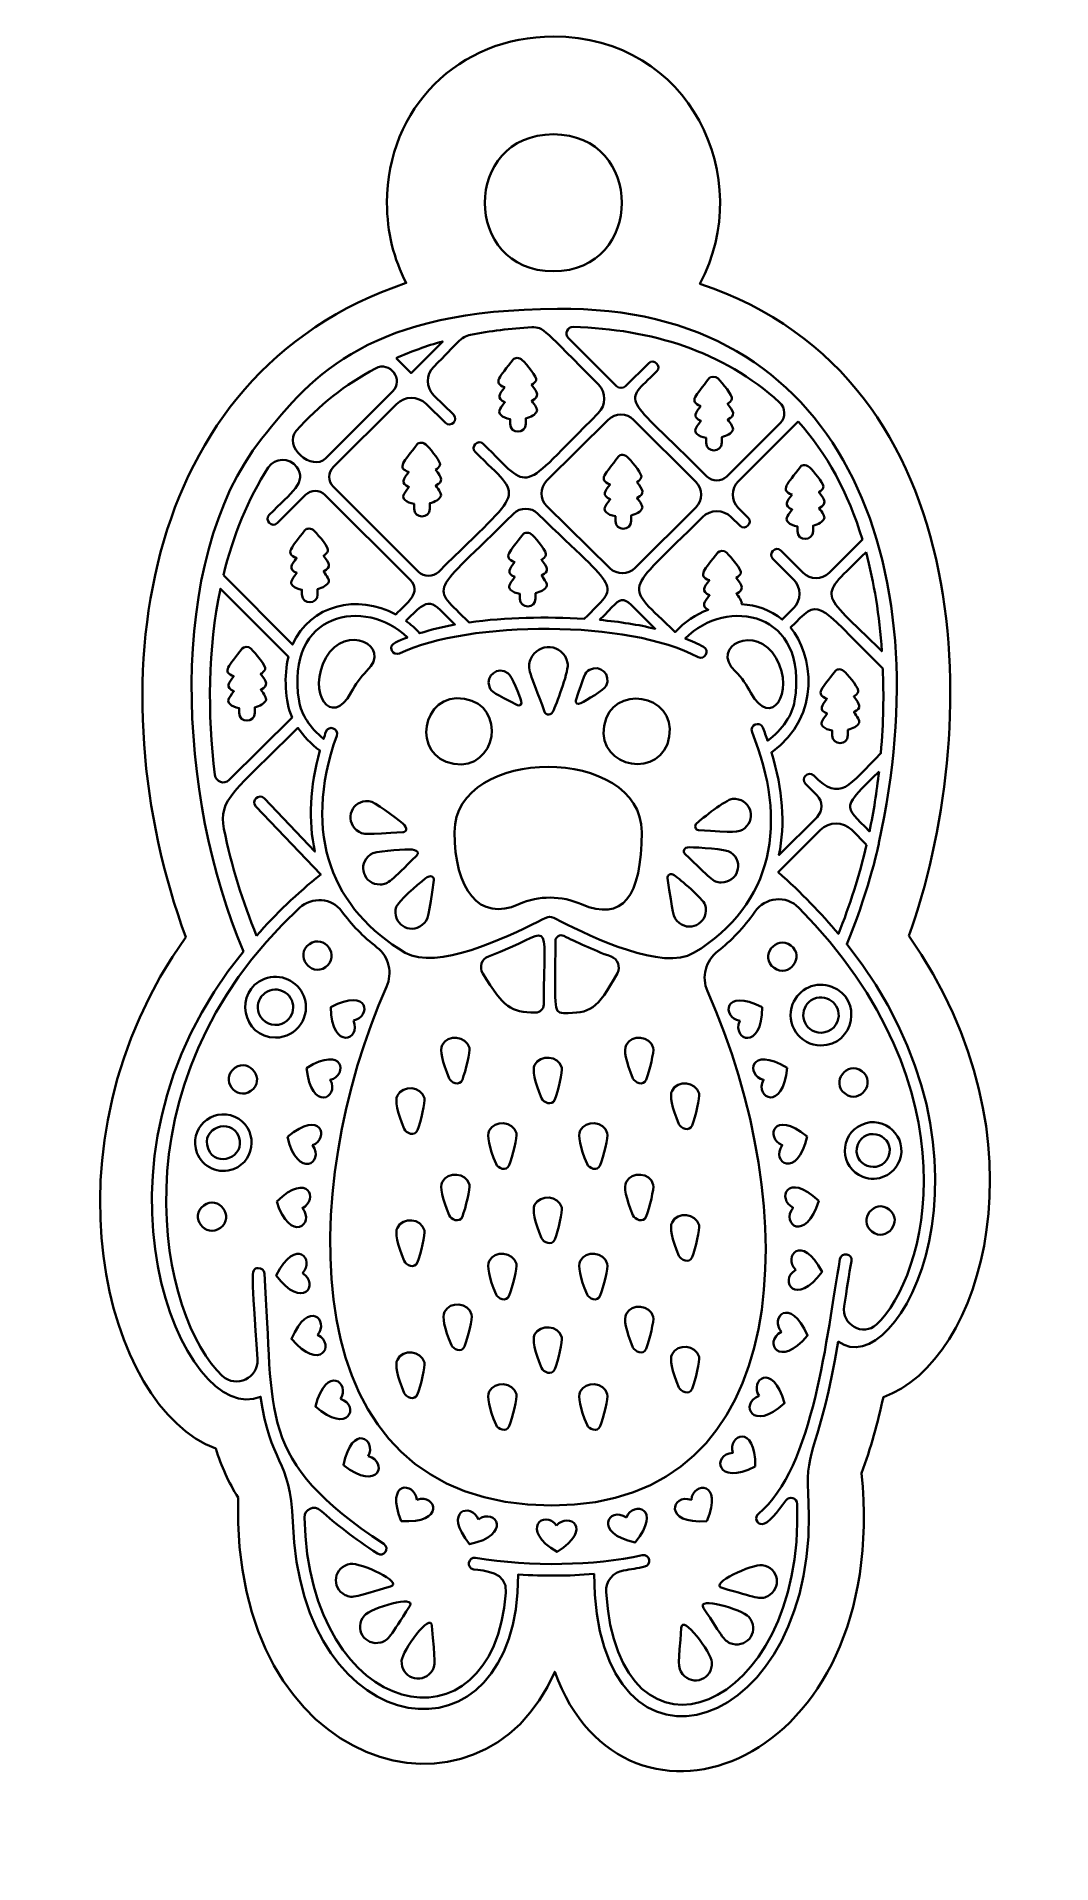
# Model space of a CAD drawing. Header units: inches. Extents: x 1.32 to 2.78, y -11.78 to -9.16.
import ezdxf

# ---------------------------------------------------------------- set-up
doc = ezdxf.new("R2010")
doc.units = ezdxf.units.IN
doc.header["$MEASUREMENT"] = 0
doc.layers.add('_U+0421_U+043B_U+043E_U+0439 1', color=7, linetype='Continuous')

msp = doc.modelspace()

# ---------------------------------------------------------------- linework, layer by layer
at = {"layer": '_U+0421_U+043B_U+043E_U+0439 1', "color": 242, "lineweight": 35, "true_color": 0xc1272d}
for points, knots in [([(2.5757, -10.4487), (2.6792, -10.1617), (2.6862, -9.6487), (2.2756, -9.5109), (2.3563, -9.3595), (2.2619, -9.1554), (2.0649, -9.1554), (1.9286, -9.1554), (1.8258, -9.2582), (1.8258, -9.3945), (1.8258, -9.4368), (1.8358, -9.4759), (1.8535, -9.5097), (1.4644, -9.6411), (1.4071, -10.0973), (1.5367, -10.4505), (1.3223, -10.7513), (1.4212, -11.1284), (1.5798, -11.1861), (1.5877, -11.2116), (1.5982, -11.2347), (1.6119, -11.2566), (1.6002, -11.6556), (1.963, -11.7493), (2.0668, -11.5071), (2.167, -11.7828), (2.5506, -11.6452), (2.5077, -11.2213), (2.5212, -11.186), (2.5313, -11.1481), (2.5391, -11.1121), (2.6812, -11.0624), (2.7806, -10.7418), (2.5757, -10.4487)], [0, 0, 0, 0, 1, 1, 1, 2, 2, 2, 3, 3, 3, 4, 4, 4, 5, 5, 5, 6, 6, 6, 7, 7, 7, 8, 8, 8, 9, 9, 9, 10, 10, 10, 11, 11, 11, 11]), ([(2.0649, -9.4929), (1.9336, -9.4929), (1.9336, -9.296), (2.0649, -9.296), (2.1961, -9.296), (2.1961, -9.4929), (2.0649, -9.4929)], [0, 0, 0, 0, 1, 1, 1, 2, 2, 2, 2])]:
    msp.add_open_spline(points, degree=3, knots=knots, dxfattribs=at)
at = {"layer": '_U+0421_U+043B_U+043E_U+0439 1', "color": 7, "lineweight": 35, "true_color": 0xffffff}
for points, knots in [([(2.4744, -11.032), (2.4477, -11.187), (2.4269, -11.1847), (2.4311, -11.2498), (2.4536, -11.6011), (2.1246, -11.6999), (2.1234, -11.3663), (2.0852, -11.3695), (2.0527, -11.3697), (2.0145, -11.3671), (2.0139, -11.6555), (1.7005, -11.6151), (1.6906, -11.2915), (1.6878, -11.1999), (1.6569, -11.2075), (1.6443, -11.1116), (1.534, -11.1591), (1.3686, -10.7773), (1.6196, -10.4711), (1.525, -10.2502), (1.5069, -9.9096), (1.6455, -9.734), (1.7205, -9.6391), (1.8037, -9.5481), (2.0709, -9.5471), (2.4796, -9.541), (2.6225, -9.9127), (2.5326, -10.3151), (2.5328, -10.3201), (2.5137, -10.3964), (2.4866, -10.4608), (2.7339, -10.7732), (2.5587, -11.0968), (2.4744, -11.032)], [0, 0, 0, 0, 1, 1, 1, 2, 2, 2, 3, 3, 3, 4, 4, 4, 5, 5, 5, 6, 6, 6, 7, 7, 7, 8, 8, 8, 9, 9, 9, 10, 10, 10, 11, 11, 11, 11]), ([(1.893, -9.6303), (1.8816, -9.6417), (1.8818, -9.6602), (1.8932, -9.6715), (1.8932, -9.6715), (1.9213, -9.6991), (1.9213, -9.6991), (1.9292, -9.7068), (1.9174, -9.7186), (1.9097, -9.711), (1.9097, -9.711), (1.882, -9.6837), (1.882, -9.6837), (1.8701, -9.6721), (1.8511, -9.6722), (1.8394, -9.6839), (1.8394, -9.6839), (1.7485, -9.7748), (1.7485, -9.7748), (1.7408, -9.7825), (1.7408, -9.795), (1.7485, -9.8027), (1.7485, -9.8027), (1.8709, -9.925), (1.8709, -9.925), (1.8789, -9.9331), (1.892, -9.9331), (1.9001, -9.9251), (2.0247, -9.8012), (2.0237, -9.823), (1.9528, -9.7533), (1.9449, -9.7456), (1.9566, -9.7337), (1.9645, -9.7415), (2.0355, -9.8112), (2.0135, -9.8124), (2.1295, -9.697), (2.1409, -9.6857), (2.141, -9.6672), (2.1297, -9.6558), (2.0512, -9.5774), (2.0509, -9.5727), (2.034, -9.5736), (2.0032, -9.5752), (1.9738, -9.5788), (1.9458, -9.5844), (1.9325, -9.587), (1.9268, -9.5965), (1.893, -9.6303)], [0, 0, 0, 0, 1, 1, 1, 2, 2, 2, 3, 3, 3, 4, 4, 4, 5, 5, 5, 6, 6, 6, 7, 7, 7, 8, 8, 8, 9, 9, 9, 10, 10, 10, 11, 11, 11, 12, 12, 12, 13, 13, 13, 14, 14, 14, 15, 15, 15, 16, 16, 16, 16]), ([(2.0865, -9.5891), (2.0865, -9.5891), (2.1554, -9.658), (2.1554, -9.658), (2.1591, -9.6617), (2.165, -9.6617), (2.1687, -9.658), (2.1687, -9.658), (2.2015, -9.6254), (2.2015, -9.6254), (2.2093, -9.6177), (2.2211, -9.6295), (2.2132, -9.6373), (2.1643, -9.6859), (2.1632, -9.6657), (2.2854, -9.788), (2.2933, -9.7959), (2.3063, -9.7959), (2.3142, -9.788), (2.3142, -9.788), (2.3908, -9.7113), (2.3908, -9.7113), (2.3992, -9.703), (2.3986, -9.6895), (2.39, -9.6816), (2.3087, -9.6071), (2.2052, -9.5766), (2.0936, -9.5729), (2.085, -9.5726), (2.0804, -9.583), (2.0865, -9.5891)], [0, 0, 0, 0, 1, 1, 1, 2, 2, 2, 3, 3, 3, 4, 4, 4, 5, 5, 5, 6, 6, 6, 7, 7, 7, 8, 8, 8, 9, 9, 9, 10, 10, 10, 10]), ([(1.8388, -9.618), (1.8388, -9.618), (1.8605, -9.6393), (1.8605, -9.6393), (1.8605, -9.6393), (1.906, -9.5938), (1.906, -9.5938), (1.8824, -9.6003), (1.8601, -9.6085), (1.8388, -9.618)], [0, 0, 0, 0, 1, 1, 1, 2, 2, 2, 3, 3, 3, 3]), ([(1.995, -9.6598), (1.9875, -9.6697), (1.9825, -9.6757), (1.9953, -9.6813), (1.9866, -9.6927), (1.9853, -9.6955), (1.9893, -9.6996), (1.9922, -9.7027), (1.9971, -9.7046), (2.0027, -9.7056), (2.0027, -9.7056), (2.0027, -9.7125), (2.0027, -9.7125), (2.0029, -9.7274), (2.0254, -9.7272), (2.0252, -9.7123), (2.0252, -9.7106), (2.0252, -9.7063), (2.0252, -9.7046), (2.0327, -9.7027), (2.039, -9.6992), (2.0413, -9.6943), (2.0425, -9.6918), (2.0386, -9.6855), (2.0339, -9.6792), (2.0457, -9.6729), (2.0424, -9.6679), (2.0336, -9.6565), (2.0365, -9.6547), (2.0388, -9.6526), (2.04, -9.6501), (2.0422, -9.6453), (2.026, -9.6267), (2.0203, -9.6206), (2.0161, -9.6161), (2.0089, -9.6174), (2.0071, -9.6198), (1.9877, -9.6455), (1.9773, -9.6532), (1.995, -9.6598)], [0, 0, 0, 0, 1, 1, 1, 2, 2, 2, 3, 3, 3, 4, 4, 4, 5, 5, 5, 6, 6, 6, 7, 7, 7, 8, 8, 8, 9, 9, 9, 10, 10, 10, 11, 11, 11, 12, 12, 12, 13, 13, 13, 13]), ([(1.7376, -9.7622), (1.7376, -9.7622), (1.8338, -9.666), (1.8338, -9.666), (1.8508, -9.649), (1.8301, -9.6213), (1.8092, -9.6326), (1.7657, -9.6561), (1.7276, -9.6861), (1.6954, -9.7224), (1.6759, -9.7444), (1.7182, -9.7816), (1.7376, -9.7622)], [0, 0, 0, 0, 1, 1, 1, 2, 2, 2, 3, 3, 3, 4, 4, 4, 4]), ([(2.2766, -9.6868), (2.2691, -9.6967), (2.2641, -9.7027), (2.2769, -9.7083), (2.2682, -9.7197), (2.2669, -9.7225), (2.2709, -9.7266), (2.2738, -9.7297), (2.2787, -9.7316), (2.2843, -9.7326), (2.2843, -9.7326), (2.2843, -9.7395), (2.2843, -9.7395), (2.2844, -9.7544), (2.3069, -9.7542), (2.3068, -9.7394), (2.3068, -9.7377), (2.3068, -9.7333), (2.3068, -9.7316), (2.3143, -9.7297), (2.3206, -9.7262), (2.3229, -9.7213), (2.3241, -9.7188), (2.3202, -9.7125), (2.3155, -9.7062), (2.3273, -9.6999), (2.324, -9.6949), (2.3152, -9.6835), (2.3181, -9.6817), (2.3204, -9.6796), (2.3215, -9.6771), (2.3238, -9.6723), (2.3072, -9.6533), (2.3017, -9.6474), (2.2978, -9.6432), (2.2905, -9.6445), (2.2887, -9.6468), (2.2693, -9.6726), (2.2589, -9.6802), (2.2766, -9.6868)], [0, 0, 0, 0, 1, 1, 1, 2, 2, 2, 3, 3, 3, 4, 4, 4, 5, 5, 5, 6, 6, 6, 7, 7, 7, 8, 8, 8, 9, 9, 9, 10, 10, 10, 11, 11, 11, 12, 12, 12, 13, 13, 13, 13]), ([(2.1825, -9.9196), (2.1825, -9.9196), (2.2697, -9.8325), (2.2697, -9.8325), (2.2798, -9.8224), (2.2798, -9.806), (2.2697, -9.7958), (2.2697, -9.7958), (2.1803, -9.7065), (2.1803, -9.7065), (2.1702, -9.6964), (2.1538, -9.6963), (2.1437, -9.7064), (2.1437, -9.7064), (2.0555, -9.7941), (2.0555, -9.7941), (2.0453, -9.8043), (2.0453, -9.8209), (2.0556, -9.831), (2.0556, -9.831), (2.146, -9.9198), (2.146, -9.9198), (2.1562, -9.9298), (2.1725, -9.9297), (2.1825, -9.9196)], [0, 0, 0, 0, 1, 1, 1, 2, 2, 2, 3, 3, 3, 4, 4, 4, 5, 5, 5, 6, 6, 6, 7, 7, 7, 8, 8, 8, 8]), ([(2.4169, -9.7089), (2.4169, -9.7089), (2.3307, -9.7951), (2.3307, -9.7951), (2.3201, -9.8056), (2.3201, -9.8227), (2.3307, -9.8333), (2.3307, -9.8333), (2.3445, -9.8471), (2.3445, -9.8471), (2.3522, -9.8548), (2.3405, -9.8666), (2.3327, -9.8588), (2.3327, -9.8588), (2.3206, -9.8467), (2.3206, -9.8467), (2.3091, -9.8353), (2.2905, -9.8353), (2.279, -9.8467), (2.1646, -9.9612), (2.1662, -9.9396), (2.2398, -10.0119), (2.2533, -9.9973), (2.2698, -9.9865), (2.2874, -9.9798), (2.2769, -9.974), (2.2818, -9.9688), (2.2894, -9.9588), (2.2766, -9.9532), (2.2816, -9.9472), (2.2891, -9.9373), (2.2714, -9.9307), (2.2819, -9.923), (2.3012, -9.8973), (2.303, -9.8949), (2.3103, -9.8937), (2.3142, -9.8979), (2.3197, -9.9037), (2.3364, -9.9228), (2.3341, -9.9276), (2.3329, -9.9301), (2.3306, -9.9322), (2.3278, -9.934), (2.3365, -9.9454), (2.3398, -9.9504), (2.328, -9.9567), (2.3302, -9.9597), (2.337, -9.9686), (2.3353, -9.9719), (2.3565, -9.973), (2.3769, -9.9801), (2.3938, -9.9938), (2.3938, -9.9938), (2.4099, -9.9777), (2.4099, -9.9777), (2.4214, -9.9662), (2.4214, -9.9476), (2.4099, -9.9361), (2.4099, -9.9361), (2.3804, -9.9066), (2.3804, -9.9066), (2.3726, -9.8988), (2.3844, -9.887), (2.3922, -9.8948), (2.3922, -9.8948), (2.424, -9.9266), (2.424, -9.9266), (2.4342, -9.9368), (2.4508, -9.9368), (2.461, -9.9266), (2.461, -9.9266), (2.5089, -9.8787), (2.5089, -9.8787), (2.4885, -9.8116), (2.4578, -9.7548), (2.4169, -9.7089)], [0, 0, 0, 0, 1, 1, 1, 2, 2, 2, 3, 3, 3, 4, 4, 4, 5, 5, 5, 6, 6, 6, 7, 7, 7, 8, 8, 8, 9, 9, 9, 10, 10, 10, 11, 11, 11, 12, 12, 12, 13, 13, 13, 14, 14, 14, 15, 15, 15, 16, 16, 16, 17, 17, 17, 18, 18, 18, 19, 19, 19, 20, 20, 20, 21, 21, 21, 22, 22, 22, 23, 23, 23, 24, 24, 24, 25, 25, 25, 25]), ([(1.8957, -9.7785), (1.8986, -9.7767), (1.9008, -9.7746), (1.902, -9.7721), (1.9041, -9.7677), (1.8902, -9.7512), (1.8837, -9.744), (1.8781, -9.7379), (1.8715, -9.7388), (1.8692, -9.7418), (1.8498, -9.7676), (1.8394, -9.7752), (1.8571, -9.7818), (1.8496, -9.7917), (1.8446, -9.7978), (1.8574, -9.8033), (1.8487, -9.8147), (1.8474, -9.8175), (1.8514, -9.8217), (1.8543, -9.8247), (1.8592, -9.8266), (1.8648, -9.8276), (1.8648, -9.8276), (1.8648, -9.8345), (1.8648, -9.8345), (1.8649, -9.8494), (1.8874, -9.8492), (1.8873, -9.8344), (1.8873, -9.8327), (1.8873, -9.8283), (1.8872, -9.8266), (1.8948, -9.8247), (1.9011, -9.8212), (1.9034, -9.8163), (1.9046, -9.8138), (1.9007, -9.8075), (1.8959, -9.8012), (1.9078, -9.7949), (1.9045, -9.7899), (1.8957, -9.7785)], [0, 0, 0, 0, 1, 1, 1, 2, 2, 2, 3, 3, 3, 4, 4, 4, 5, 5, 5, 6, 6, 6, 7, 7, 7, 8, 8, 8, 9, 9, 9, 10, 10, 10, 11, 11, 11, 12, 12, 12, 13, 13, 13, 13]), ([(1.5907, -9.9302), (1.5907, -9.9302), (1.6902, -10.0298), (1.6902, -10.0298), (1.7154, -9.9723), (1.7835, -9.9568), (1.8384, -9.9864), (1.8545, -9.9704), (1.8766, -9.9543), (1.859, -9.9367), (1.859, -9.9367), (1.7367, -9.8144), (1.7367, -9.8144), (1.729, -9.8067), (1.7166, -9.8067), (1.7089, -9.8144), (1.7089, -9.8144), (1.6684, -9.8549), (1.6684, -9.8549), (1.6607, -9.8626), (1.6488, -9.8509), (1.6567, -9.8431), (1.6888, -9.811), (1.7115, -9.7957), (1.6964, -9.7746), (1.6858, -9.7599), (1.6645, -9.7609), (1.6552, -9.7754), (1.6264, -9.8203), (1.6048, -9.8721), (1.5907, -9.9302)], [0, 0, 0, 0, 1, 1, 1, 2, 2, 2, 3, 3, 3, 4, 4, 4, 5, 5, 5, 6, 6, 6, 7, 7, 7, 8, 8, 8, 9, 9, 9, 10, 10, 10, 10]), ([(2.185, -9.7962), (2.1879, -9.7944), (2.1901, -9.7923), (2.1913, -9.7898), (2.1933, -9.7854), (2.18, -9.7696), (2.1734, -9.7622), (2.1675, -9.7557), (2.1609, -9.7562), (2.1584, -9.7595), (2.1391, -9.7852), (2.1286, -9.7929), (2.1463, -9.7994), (2.1388, -9.8093), (2.1338, -9.8154), (2.1466, -9.8209), (2.1379, -9.8324), (2.1367, -9.8352), (2.1406, -9.8393), (2.1435, -9.8424), (2.1484, -9.8443), (2.154, -9.8453), (2.154, -9.8453), (2.1541, -9.8522), (2.1541, -9.8522), (2.1542, -9.867), (2.1767, -9.8669), (2.1766, -9.852), (2.1765, -9.8503), (2.1765, -9.846), (2.1765, -9.8443), (2.184, -9.8423), (2.1903, -9.8388), (2.1926, -9.8339), (2.1938, -9.8314), (2.1899, -9.8252), (2.1852, -9.8189), (2.197, -9.8126), (2.1937, -9.8075), (2.185, -9.7962)], [0, 0, 0, 0, 1, 1, 1, 2, 2, 2, 3, 3, 3, 4, 4, 4, 5, 5, 5, 6, 6, 6, 7, 7, 7, 8, 8, 8, 9, 9, 9, 10, 10, 10, 11, 11, 11, 12, 12, 12, 13, 13, 13, 13]), ([(2.4079, -9.8141), (2.4004, -9.824), (2.3954, -9.8301), (2.4082, -9.8356), (2.3995, -9.847), (2.3982, -9.8498), (2.4022, -9.854), (2.4051, -9.857), (2.41, -9.859), (2.4156, -9.8599), (2.4156, -9.8599), (2.4156, -9.8668), (2.4156, -9.8668), (2.4157, -9.8817), (2.4382, -9.8815), (2.4381, -9.8667), (2.4381, -9.865), (2.4381, -9.8606), (2.4381, -9.8589), (2.4456, -9.857), (2.4519, -9.8535), (2.4542, -9.8486), (2.4554, -9.8461), (2.4515, -9.8398), (2.4468, -9.8335), (2.4586, -9.8273), (2.4553, -9.8222), (2.4465, -9.8108), (2.4494, -9.809), (2.4517, -9.8069), (2.4528, -9.8044), (2.4548, -9.8002), (2.4427, -9.7855), (2.4358, -9.7777), (2.4289, -9.7701), (2.4225, -9.7708), (2.42, -9.7741), (2.4006, -9.7999), (2.3902, -9.8075), (2.4079, -9.8141)], [0, 0, 0, 0, 1, 1, 1, 2, 2, 2, 3, 3, 3, 4, 4, 4, 5, 5, 5, 6, 6, 6, 7, 7, 7, 8, 8, 8, 9, 9, 9, 10, 10, 10, 11, 11, 11, 12, 12, 12, 13, 13, 13, 13]), ([(2.0426, -9.8416), (2.0329, -9.832), (2.0173, -9.8321), (2.0076, -9.8417), (1.8868, -9.9619), (1.8877, -9.9419), (1.9438, -9.998), (1.9964, -9.9906), (2.0552, -9.9895), (2.1094, -9.9928), (2.1625, -9.9397), (2.1599, -9.9569), (2.0426, -9.8416)], [0, 0, 0, 0, 1, 1, 1, 2, 2, 2, 3, 3, 3, 4, 4, 4, 4]), ([(1.7037, -9.958), (1.7038, -9.9729), (1.7263, -9.9727), (1.7262, -9.9578), (1.7261, -9.9561), (1.7261, -9.9518), (1.7261, -9.9501), (1.7336, -9.9482), (1.7399, -9.9446), (1.7422, -9.9397), (1.7434, -9.9373), (1.7395, -9.931), (1.7348, -9.9247), (1.7466, -9.9184), (1.7433, -9.9134), (1.7346, -9.902), (1.7375, -9.9002), (1.7397, -9.8981), (1.7409, -9.8956), (1.7431, -9.8909), (1.7278, -9.8732), (1.7217, -9.8666), (1.7171, -9.8616), (1.7101, -9.8625), (1.708, -9.8653), (1.6887, -9.891), (1.6782, -9.8987), (1.6959, -9.9053), (1.6884, -9.9152), (1.6834, -9.9212), (1.6962, -9.9268), (1.6875, -9.9382), (1.6863, -9.941), (1.6902, -9.9451), (1.6931, -9.9482), (1.698, -9.9501), (1.7036, -9.9511), (1.7036, -9.9511), (1.7037, -9.958), (1.7037, -9.958)], [0, 0, 0, 0, 1, 1, 1, 2, 2, 2, 3, 3, 3, 4, 4, 4, 5, 5, 5, 6, 6, 6, 7, 7, 7, 8, 8, 8, 9, 9, 9, 10, 10, 10, 11, 11, 11, 12, 12, 12, 13, 13, 13, 13]), ([(2.0541, -9.9014), (2.0563, -9.8968), (2.0413, -9.8793), (2.0351, -9.8726), (2.0303, -9.8675), (2.0234, -9.8684), (2.0213, -9.8712), (2.0019, -9.8969), (1.9915, -9.9046), (2.0092, -9.9111), (2.0017, -9.921), (1.9967, -9.9271), (2.0094, -9.9326), (2.0008, -9.9441), (1.9995, -9.9468), (2.0034, -9.951), (2.0064, -9.9541), (2.0112, -9.956), (2.0169, -9.9569), (2.0169, -9.9569), (2.0169, -9.9639), (2.0169, -9.9639), (2.017, -9.9787), (2.0395, -9.9786), (2.0394, -9.9637), (2.0394, -9.962), (2.0394, -9.9576), (2.0393, -9.956), (2.0469, -9.954), (2.0532, -9.9505), (2.0555, -9.9456), (2.0567, -9.9431), (2.0528, -9.9369), (2.048, -9.9306), (2.0599, -9.9243), (2.0565, -9.9192), (2.0478, -9.9078), (2.0507, -9.9061), (2.0529, -9.904), (2.0541, -9.9014)], [0, 0, 0, 0, 1, 1, 1, 2, 2, 2, 3, 3, 3, 4, 4, 4, 5, 5, 5, 6, 6, 6, 7, 7, 7, 8, 8, 8, 9, 9, 9, 10, 10, 10, 11, 11, 11, 12, 12, 12, 13, 13, 13, 13]), ([(2.5142, -9.897), (2.444, -9.9671), (2.4454, -9.948), (2.5369, -10.0395), (2.5335, -9.988), (2.5259, -9.9404), (2.5142, -9.897)], [0, 0, 0, 0, 1, 1, 1, 2, 2, 2, 2]), ([(1.599, -10.2245), (1.599, -10.2245), (1.6894, -10.1346), (1.6894, -10.1346), (1.6791, -10.1117), (1.6776, -10.074), (1.6842, -10.0474), (1.6842, -10.0474), (1.5864, -9.9495), (1.5864, -9.9495), (1.5684, -10.0359), (1.5678, -10.1298), (1.5785, -10.2173), (1.5797, -10.2273), (1.5918, -10.2316), (1.599, -10.2245)], [0, 0, 0, 0, 1, 1, 1, 2, 2, 2, 3, 3, 3, 4, 4, 4, 5, 5, 5, 5]), ([(2.1313, -9.9944), (2.1607, -9.9971), (2.1873, -10.0013), (2.2112, -10.0072), (2.1575, -9.9545), (2.1712, -9.9545), (2.1313, -9.9944)], [0, 0, 0, 0, 1, 1, 1, 2, 2, 2, 2]), ([(2.3658, -10.1493), (2.3684, -10.1557), (2.3706, -10.1619), (2.3728, -10.1682), (2.3943, -10.1517), (2.4084, -10.1312), (2.4116, -10.1111), (2.4325, -9.9817), (2.3141, -9.9604), (2.2544, -10.0211), (2.2637, -10.0248), (2.2726, -10.0287), (2.2808, -10.0331), (2.2905, -10.0382), (2.2826, -10.0529), (2.2729, -10.0478), (2.1723, -9.9942), (1.9454, -9.9949), (1.8437, -10.0425), (1.8395, -10.0445), (1.8345, -10.0427), (1.8326, -10.0385), (1.8278, -10.0282), (1.8441, -10.0239), (1.8552, -10.0196), (1.7951, -9.9608), (1.6786, -9.9827), (1.6994, -10.1111), (1.7025, -10.1301), (1.7152, -10.1495), (1.7347, -10.1655), (1.7358, -10.1621), (1.7368, -10.1587), (1.738, -10.1553), (1.7417, -10.145), (1.7574, -10.1505), (1.7537, -10.1609), (1.7025, -10.3044), (1.7488, -10.4119), (1.8521, -10.473), (1.8963, -10.4991), (1.9967, -10.4514), (2.0428, -10.4284), (2.0615, -10.4191), (2.0581, -10.4192), (2.0749, -10.4277), (2.1202, -10.4506), (2.2227, -10.4998), (2.2665, -10.4734), (2.3823, -10.4034), (2.4027, -10.2846), (2.3504, -10.1556), (2.3462, -10.1454), (2.3617, -10.1391), (2.3658, -10.1493)], [0, 0, 0, 0, 1, 1, 1, 2, 2, 2, 3, 3, 3, 4, 4, 4, 5, 5, 5, 6, 6, 6, 7, 7, 7, 8, 8, 8, 9, 9, 9, 10, 10, 10, 11, 11, 11, 12, 12, 12, 13, 13, 13, 14, 14, 14, 15, 15, 15, 16, 16, 16, 17, 17, 17, 18, 18, 18, 18]), ([(1.8529, -9.9956), (1.86, -10.0008), (1.8667, -10.0068), (1.8727, -10.0136), (1.8883, -10.0087), (1.9052, -10.0045), (1.9235, -10.0012), (1.8873, -9.965), (1.8892, -9.9594), (1.8529, -9.9956)], [0, 0, 0, 0, 1, 1, 1, 2, 2, 2, 3, 3, 3, 3]), ([(2.5383, -10.0644), (2.4379, -9.9641), (2.4486, -9.9625), (2.4057, -10.0055), (2.4368, -10.0418), (2.4523, -10.1321), (2.3783, -10.1849), (2.3948, -10.2381), (2.3982, -10.2879), (2.3891, -10.3326), (2.3891, -10.3326), (2.4438, -10.2779), (2.4438, -10.2779), (2.4524, -10.2693), (2.4524, -10.2553), (2.4438, -10.2467), (2.4438, -10.2467), (2.4272, -10.2301), (2.4272, -10.2301), (2.4194, -10.2223), (2.4313, -10.2106), (2.439, -10.2183), (2.4781, -10.2574), (2.4892, -10.2324), (2.5355, -10.1861), (2.5394, -10.1404), (2.5398, -10.1033), (2.5383, -10.0644)], [0, 0, 0, 0, 1, 1, 1, 2, 2, 2, 3, 3, 3, 4, 4, 4, 5, 5, 5, 6, 6, 6, 7, 7, 7, 8, 8, 8, 9, 9, 9, 9]), ([(1.7966, -10.0679), (1.835, -10.031), (1.766, -9.9986), (1.7381, -10.0487), (1.7104, -10.0984), (1.7458, -10.1518), (1.7745, -10.0984), (1.7805, -10.0873), (1.7875, -10.0767), (1.7966, -10.0679)], [0, 0, 0, 0, 1, 1, 1, 2, 2, 2, 3, 3, 3, 3]), ([(2.3851, -10.0494), (2.3572, -9.9993), (2.2882, -10.0316), (2.3266, -10.0686), (2.3357, -10.0774), (2.3427, -10.088), (2.3487, -10.0991), (2.3774, -10.1525), (2.4127, -10.0991), (2.3851, -10.0494)], [0, 0, 0, 0, 1, 1, 1, 2, 2, 2, 3, 3, 3, 3]), ([(1.5999, -10.1153), (1.6028, -10.1183), (1.6077, -10.1203), (1.6133, -10.1212), (1.6133, -10.1212), (1.6134, -10.1281), (1.6134, -10.1281), (1.6135, -10.143), (1.636, -10.1429), (1.6359, -10.128), (1.6359, -10.1263), (1.6358, -10.1219), (1.6358, -10.1202), (1.6433, -10.1183), (1.6496, -10.1148), (1.652, -10.1099), (1.6531, -10.1074), (1.6493, -10.1011), (1.6445, -10.0948), (1.6563, -10.0886), (1.653, -10.0835), (1.6443, -10.0721), (1.6472, -10.0704), (1.6494, -10.0682), (1.6506, -10.0657), (1.6529, -10.0609), (1.6361, -10.0417), (1.6307, -10.0359), (1.6269, -10.0319), (1.6195, -10.0331), (1.6178, -10.0354), (1.5984, -10.0612), (1.5879, -10.0688), (1.6057, -10.0754), (1.5982, -10.0853), (1.5932, -10.0914), (1.6059, -10.0969), (1.5972, -10.1083), (1.596, -10.1111), (1.5999, -10.1153)], [0, 0, 0, 0, 1, 1, 1, 2, 2, 2, 3, 3, 3, 4, 4, 4, 5, 5, 5, 6, 6, 6, 7, 7, 7, 8, 8, 8, 9, 9, 9, 10, 10, 10, 11, 11, 11, 12, 12, 12, 13, 13, 13, 13]), ([(2.0656, -10.1237), (2.0711, -10.1102), (2.0878, -10.0663), (2.0854, -10.0561), (2.0788, -10.0278), (2.0427, -10.0257), (2.0322, -10.0511), (2.0267, -10.0644), (2.0313, -10.0704), (2.0524, -10.1267), (2.0542, -10.1316), (2.0618, -10.1331), (2.0656, -10.1237)], [0, 0, 0, 0, 1, 1, 1, 2, 2, 2, 3, 3, 3, 4, 4, 4, 4]), ([(2.0136, -10.1171), (2.0162, -10.1185), (2.0204, -10.1159), (2.0188, -10.1113), (2.0164, -10.1042), (2.0053, -10.0747), (1.9997, -10.0708), (1.985, -10.0605), (1.9674, -10.0744), (1.973, -10.0905), (1.976, -10.0989), (1.9806, -10.0998), (2.0136, -10.1171)], [0, 0, 0, 0, 1, 1, 1, 2, 2, 2, 3, 3, 3, 4, 4, 4, 4]), ([(2.1044, -10.1143), (2.112, -10.1101), (2.1378, -10.0952), (2.1407, -10.0892), (2.1485, -10.073), (2.132, -10.0579), (2.117, -10.0661), (2.1092, -10.0703), (2.109, -10.075), (2.0972, -10.1104), (2.0962, -10.1133), (2.0993, -10.1171), (2.1044, -10.1143)], [0, 0, 0, 0, 1, 1, 1, 2, 2, 2, 3, 3, 3, 4, 4, 4, 4]), ([(2.2315, -10.1622), (2.2215, -10.2241), (2.1278, -10.2088), (2.1379, -10.1469), (2.1479, -10.085), (2.2416, -10.1003), (2.2315, -10.1622)], [0, 0, 0, 0, 1, 1, 1, 2, 2, 2, 2]), ([(2.4701, -10.0677), (2.4507, -10.0935), (2.4403, -10.1011), (2.458, -10.1077), (2.4505, -10.1176), (2.4455, -10.1237), (2.4583, -10.1292), (2.4496, -10.1406), (2.4483, -10.1434), (2.4522, -10.1475), (2.4552, -10.1506), (2.46, -10.1525), (2.4657, -10.1535), (2.4657, -10.1535), (2.4657, -10.1604), (2.4657, -10.1604), (2.4658, -10.1753), (2.4883, -10.1751), (2.4882, -10.1603), (2.4882, -10.1586), (2.4882, -10.1542), (2.4881, -10.1525), (2.4957, -10.1506), (2.502, -10.1471), (2.5043, -10.1422), (2.5055, -10.1397), (2.5016, -10.1334), (2.4968, -10.1271), (2.5087, -10.1208), (2.5053, -10.1158), (2.4966, -10.1044), (2.4995, -10.1026), (2.5017, -10.1005), (2.5029, -10.098), (2.505, -10.0935), (2.4911, -10.0771), (2.4846, -10.0699), (2.479, -10.0638), (2.4724, -10.0647), (2.4701, -10.0677)], [0, 0, 0, 0, 1, 1, 1, 2, 2, 2, 3, 3, 3, 4, 4, 4, 5, 5, 5, 6, 6, 6, 7, 7, 7, 8, 8, 8, 9, 9, 9, 10, 10, 10, 11, 11, 11, 12, 12, 12, 13, 13, 13, 13]), ([(1.937, -10.1077), (1.8751, -10.0977), (1.8598, -10.1913), (1.9217, -10.2014), (1.9836, -10.2114), (1.9989, -10.1178), (1.937, -10.1077)], [0, 0, 0, 0, 1, 1, 1, 2, 2, 2, 2]), ([(1.6385, -10.4486), (1.6657, -10.4173), (1.6965, -10.3878), (1.7306, -10.3605), (1.7306, -10.3605), (1.6375, -10.2626), (1.6375, -10.2626), (1.6299, -10.2546), (1.642, -10.2432), (1.6496, -10.2511), (1.6496, -10.2511), (1.7223, -10.3276), (1.7223, -10.3276), (1.7125, -10.2835), (1.7147, -10.2345), (1.7294, -10.1824), (1.7164, -10.1726), (1.7058, -10.1615), (1.6979, -10.1497), (1.6068, -10.2402), (1.5828, -10.2531), (1.5915, -10.2949), (1.6026, -10.3485), (1.6183, -10.4001), (1.6385, -10.4486)], [0, 0, 0, 0, 1, 1, 1, 2, 2, 2, 3, 3, 3, 4, 4, 4, 5, 5, 5, 6, 6, 6, 7, 7, 7, 8, 8, 8, 8]), ([(1.9229, -10.2996), (1.9229, -10.3813), (1.9579, -10.4294), (2.0155, -10.4032), (2.0442, -10.3902), (2.0764, -10.3909), (2.1053, -10.4033), (2.1643, -10.4285), (2.1918, -10.3929), (2.1918, -10.2996), (2.1918, -10.1744), (1.9229, -10.1745), (1.9229, -10.2996)], [0, 0, 0, 0, 1, 1, 1, 2, 2, 2, 3, 3, 3, 4, 4, 4, 4]), ([(2.5329, -10.2124), (2.4802, -10.2651), (2.4801, -10.2595), (2.5192, -10.2985), (2.5251, -10.2703), (2.5296, -10.2415), (2.5329, -10.2124)], [0, 0, 0, 0, 1, 1, 1, 2, 2, 2, 2]), ([(1.8485, -10.2998), (1.8534, -10.2995), (1.8565, -10.294), (1.8484, -10.2873), (1.8377, -10.2785), (1.8084, -10.2556), (1.7998, -10.2549), (1.7753, -10.253), (1.7643, -10.2817), (1.7822, -10.2967), (1.7915, -10.3045), (1.7976, -10.3024), (1.8485, -10.2998)], [0, 0, 0, 0, 1, 1, 1, 2, 2, 2, 3, 3, 3, 4, 4, 4, 4]), ([(2.3223, -10.2519), (2.3128, -10.2526), (2.2783, -10.2804), (2.2711, -10.2865), (2.2665, -10.2904), (2.2695, -10.2965), (2.2735, -10.2968), (2.3245, -10.2994), (2.3306, -10.3015), (2.3399, -10.2937), (2.3578, -10.2787), (2.3468, -10.25), (2.3223, -10.2519)], [0, 0, 0, 0, 1, 1, 1, 2, 2, 2, 3, 3, 3, 4, 4, 4, 4]), ([(2.5149, -10.3178), (2.5149, -10.3178), (2.4936, -10.2965), (2.4936, -10.2965), (2.4812, -10.2841), (2.4611, -10.2841), (2.4488, -10.2965), (2.4488, -10.2965), (2.3881, -10.3571), (2.3881, -10.3571), (2.4213, -10.3868), (2.45, -10.4165), (2.4745, -10.4459), (2.4911, -10.4051), (2.5046, -10.3622), (2.5149, -10.3178)], [0, 0, 0, 0, 1, 1, 1, 2, 2, 2, 3, 3, 3, 4, 4, 4, 5, 5, 5, 5]), ([(1.858, -10.3245), (1.843, -10.325), (1.8087, -10.3268), (1.802, -10.3317), (1.7822, -10.3463), (1.7927, -10.3752), (1.816, -10.3749), (1.8282, -10.3747), (1.8314, -10.3691), (1.8682, -10.3338), (1.8722, -10.33), (1.8706, -10.3242), (1.858, -10.3245)], [0, 0, 0, 0, 1, 1, 1, 2, 2, 2, 3, 3, 3, 4, 4, 4, 4]), ([(2.2539, -10.3308), (2.2907, -10.3661), (2.2939, -10.3717), (2.3061, -10.3719), (2.3294, -10.3722), (2.3399, -10.3433), (2.3201, -10.3287), (2.3128, -10.3233), (2.2731, -10.3217), (2.2606, -10.3214), (2.252, -10.3213), (2.2507, -10.3277), (2.2539, -10.3308)], [0, 0, 0, 0, 1, 1, 1, 2, 2, 2, 3, 3, 3, 4, 4, 4, 4]), ([(1.8807, -10.3665), (1.8697, -10.3754), (1.8416, -10.399), (1.8392, -10.4072), (1.8324, -10.4309), (1.8582, -10.4475), (1.8765, -10.4331), (1.8861, -10.4256), (1.8853, -10.4192), (1.8932, -10.3688), (1.8939, -10.3639), (1.8892, -10.3597), (1.8807, -10.3665)], [0, 0, 0, 0, 1, 1, 1, 2, 2, 2, 3, 3, 3, 4, 4, 4, 4]), ([(2.2289, -10.3657), (2.2368, -10.4161), (2.236, -10.4225), (2.2456, -10.4301), (2.2639, -10.4445), (2.2897, -10.4278), (2.2829, -10.4042), (2.2802, -10.3951), (2.2466, -10.3676), (2.2387, -10.3614), (2.2336, -10.3574), (2.2283, -10.3617), (2.2289, -10.3657)], [0, 0, 0, 0, 1, 1, 1, 2, 2, 2, 3, 3, 3, 4, 4, 4, 4]), ([(2.4176, -10.4083), (2.3994, -10.3897), (2.3692, -10.3928), (2.3544, -10.4142), (2.3389, -10.4367), (2.32, -10.4562), (2.3014, -10.4706), (2.2837, -10.4843), (2.2773, -10.5079), (2.2864, -10.5284), (2.4246, -10.8387), (2.4179, -11.2679), (2.0628, -11.2679), (1.6793, -11.2679), (1.7, -10.803), (1.8251, -10.5221), (1.834, -10.5022), (1.8286, -10.4787), (1.8114, -10.4653), (1.7915, -10.4498), (1.7747, -10.4325), (1.7609, -10.4135), (1.7467, -10.3938), (1.718, -10.3922), (1.7002, -10.4086), (1.4244, -10.6643), (1.5025, -11.0024), (1.5892, -11.0816), (1.6092, -11.0999), (1.6412, -11.0847), (1.6396, -11.0577), (1.6324, -10.9341), (1.6285, -10.9274), (1.6407, -10.9265), (1.6452, -10.9262), (1.6493, -10.9296), (1.6496, -10.9342), (1.6646, -11.1408), (1.6362, -11.2003), (1.8212, -11.3233), (1.8303, -11.3294), (1.8212, -11.3433), (1.812, -11.3372), (1.7786, -11.315), (1.7519, -11.2946), (1.7304, -11.275), (1.7214, -11.2668), (1.7069, -11.2733), (1.7072, -11.2854), (1.7131, -11.5801), (1.9783, -11.633), (1.9968, -11.3935), (1.9992, -11.3623), (1.9643, -11.3621), (1.9504, -11.3598), (1.9395, -11.358), (1.9423, -11.3415), (1.9532, -11.3433), (2.0341, -11.3568), (2.1227, -11.3544), (2.1927, -11.3396), (2.2036, -11.3373), (2.2069, -11.3536), (2.1962, -11.3559), (2.1863, -11.358), (2.1761, -11.3598), (2.1657, -11.3614), (2.1508, -11.3636), (2.1399, -11.3769), (2.1408, -11.392), (2.1575, -11.6678), (2.426, -11.5703), (2.4152, -11.2655), (2.4149, -11.257), (2.404, -11.2537), (2.3991, -11.2606), (2.3877, -11.2768), (2.373, -11.2948), (2.3649, -11.2948), (2.3571, -11.2948), (2.3535, -11.285), (2.3596, -11.28), (2.4393, -11.2145), (2.4576, -11.0225), (2.4768, -10.9136), (2.4787, -10.9028), (2.4951, -10.9056), (2.4932, -10.9165), (2.4898, -10.9361), (2.4865, -10.9574), (2.4827, -10.9814), (2.4785, -11.0076), (2.51, -11.0257), (2.5294, -11.0076), (2.6009, -10.9407), (2.6749, -10.6698), (2.4176, -10.4083)], [0, 0, 0, 0, 1, 1, 1, 2, 2, 2, 3, 3, 3, 4, 4, 4, 5, 5, 5, 6, 6, 6, 7, 7, 7, 8, 8, 8, 9, 9, 9, 10, 10, 10, 11, 11, 11, 12, 12, 12, 13, 13, 13, 14, 14, 14, 15, 15, 15, 16, 16, 16, 17, 17, 17, 18, 18, 18, 19, 19, 19, 20, 20, 20, 21, 21, 21, 22, 22, 22, 23, 23, 23, 24, 24, 24, 25, 25, 25, 26, 26, 26, 27, 27, 27, 28, 28, 28, 29, 29, 29, 30, 30, 30, 31, 31, 31, 32, 32, 32, 32]), ([(2.0392, -10.5591), (2.0457, -10.5592), (2.0511, -10.554), (2.0511, -10.5475), (2.0511, -10.413), (2.0675, -10.4431), (1.9717, -10.4783), (1.9618, -10.4819), (1.9579, -10.4938), (1.9634, -10.5028), (1.9942, -10.5526), (2.003, -10.5582), (2.0392, -10.5591)], [0, 0, 0, 0, 1, 1, 1, 2, 2, 2, 3, 3, 3, 4, 4, 4, 4]), ([(1.7375, -10.4936), (1.7593, -10.4783), (1.736, -10.4453), (1.7143, -10.4607), (1.6925, -10.4761), (1.7157, -10.509), (1.7375, -10.4936)], [0, 0, 0, 0, 1, 1, 1, 2, 2, 2, 2]), ([(2.1569, -10.5022), (2.1618, -10.4933), (2.1575, -10.4821), (2.148, -10.4786), (2.1214, -10.4688), (2.0968, -10.4572), (2.0799, -10.4488), (2.0743, -10.4461), (2.0678, -10.4502), (2.0678, -10.4564), (2.0678, -10.5484), (2.064, -10.5595), (2.0793, -10.5597), (2.1181, -10.5601), (2.1274, -10.5559), (2.1569, -10.5022)], [0, 0, 0, 0, 1, 1, 1, 2, 2, 2, 3, 3, 3, 4, 4, 4, 5, 5, 5, 5]), ([(2.382, -10.4948), (2.4034, -10.5107), (2.4275, -10.4784), (2.4061, -10.4625), (2.3848, -10.4465), (2.3606, -10.4788), (2.382, -10.4948)], [0, 0, 0, 0, 1, 1, 1, 2, 2, 2, 2]), ([(1.6657, -10.5951), (1.6177, -10.5951), (1.6048, -10.5281), (1.6499, -10.5107), (1.6726, -10.5019), (1.6978, -10.5133), (1.7064, -10.5357), (1.7174, -10.5642), (1.6963, -10.5951), (1.6657, -10.5951)], [0, 0, 0, 0, 1, 1, 1, 2, 2, 2, 3, 3, 3, 3]), ([(1.6759, -10.5282), (1.6555, -10.5191), (1.6337, -10.5394), (1.6419, -10.5606), (1.647, -10.5736), (1.6618, -10.5802), (1.6748, -10.5751), (1.6959, -10.567), (1.6965, -10.5373), (1.6759, -10.5282)], [0, 0, 0, 0, 1, 1, 1, 2, 2, 2, 3, 3, 3, 3]), ([(1.7776, -10.5706), (1.8035, -10.5657), (1.801, -10.5215), (1.7449, -10.5514), (1.7461, -10.615), (1.7898, -10.5985), (1.7776, -10.5706)], [0, 0, 0, 0, 1, 1, 1, 2, 2, 2, 2]), ([(2.3651, -10.5514), (2.3086, -10.5223), (2.3067, -10.5665), (2.3327, -10.571), (2.3209, -10.5991), (2.3647, -10.615), (2.3651, -10.5514)], [0, 0, 0, 0, 1, 1, 1, 2, 2, 2, 2]), ([(2.4087, -10.547), (2.4174, -10.5246), (2.4425, -10.5132), (2.4652, -10.5219), (2.5103, -10.5394), (2.4974, -10.6064), (2.4494, -10.6064), (2.4189, -10.6064), (2.3977, -10.5755), (2.4087, -10.547)], [0, 0, 0, 0, 1, 1, 1, 2, 2, 2, 3, 3, 3, 3]), ([(2.4403, -10.5864), (2.4534, -10.5915), (2.4682, -10.5849), (2.4732, -10.5719), (2.4814, -10.5507), (2.4597, -10.5303), (2.4392, -10.5395), (2.4186, -10.5485), (2.4192, -10.5783), (2.4403, -10.5864)], [0, 0, 0, 0, 1, 1, 1, 2, 2, 2, 3, 3, 3, 3]), ([(1.7104, -10.6389), (1.7161, -10.7023), (1.7585, -10.6828), (1.7444, -10.6558), (1.7699, -10.6491), (1.7643, -10.6052), (1.7104, -10.6389)], [0, 0, 0, 0, 1, 1, 1, 2, 2, 2, 2]), ([(1.9151, -10.6537), (1.9175, -10.6595), (1.9302, -10.6656), (1.9341, -10.6556), (1.939, -10.6431), (1.9456, -10.6148), (1.9442, -10.6098), (1.9396, -10.5921), (1.9131, -10.5903), (1.9052, -10.6059), (1.9016, -10.613), (1.905, -10.6294), (1.9151, -10.6537)], [0, 0, 0, 0, 1, 1, 1, 2, 2, 2, 3, 3, 3, 4, 4, 4, 4]), ([(2.2084, -10.6098), (2.2038, -10.5921), (2.1773, -10.5903), (2.1694, -10.6059), (2.1658, -10.613), (2.1692, -10.6294), (2.1793, -10.6537), (2.1817, -10.6595), (2.1944, -10.6656), (2.1983, -10.6556), (2.2032, -10.6431), (2.2098, -10.6148), (2.2084, -10.6098)], [0, 0, 0, 0, 1, 1, 1, 2, 2, 2, 3, 3, 3, 4, 4, 4, 4]), ([(2.4007, -10.6385), (2.3464, -10.6055), (2.3414, -10.6494), (2.3669, -10.6558), (2.3532, -10.6829), (2.3958, -10.7019), (2.4007, -10.6385)], [0, 0, 0, 0, 1, 1, 1, 2, 2, 2, 2]), ([(1.6072, -10.6387), (1.5854, -10.6541), (1.6086, -10.687), (1.6304, -10.6717), (1.6522, -10.6563), (1.6289, -10.6234), (1.6072, -10.6387)], [0, 0, 0, 0, 1, 1, 1, 2, 2, 2, 2]), ([(2.0771, -10.6384), (2.0724, -10.6208), (2.0459, -10.6189), (2.038, -10.6345), (2.0344, -10.6417), (2.0378, -10.658), (2.0479, -10.6823), (2.0504, -10.6882), (2.063, -10.6943), (2.0669, -10.6842), (2.0718, -10.6717), (2.0784, -10.6435), (2.0771, -10.6384)], [0, 0, 0, 0, 1, 1, 1, 2, 2, 2, 3, 3, 3, 4, 4, 4, 4]), ([(2.5083, -10.6434), (2.4869, -10.6275), (2.4628, -10.6598), (2.4841, -10.6757), (2.5055, -10.6917), (2.5296, -10.6594), (2.5083, -10.6434)], [0, 0, 0, 0, 1, 1, 1, 2, 2, 2, 2]), ([(1.8797, -10.6824), (1.875, -10.6648), (1.8485, -10.6629), (1.8407, -10.6785), (1.8371, -10.6856), (1.8405, -10.702), (1.8506, -10.7263), (1.853, -10.7322), (1.8657, -10.7383), (1.8696, -10.7282), (1.8744, -10.7157), (1.8811, -10.6874), (1.8797, -10.6824)], [0, 0, 0, 0, 1, 1, 1, 2, 2, 2, 3, 3, 3, 4, 4, 4, 4]), ([(2.2744, -10.6754), (2.2697, -10.6578), (2.2432, -10.656), (2.2354, -10.6716), (2.2318, -10.6787), (2.2352, -10.6951), (2.2453, -10.7194), (2.2477, -10.7252), (2.2604, -10.7313), (2.2643, -10.7213), (2.2691, -10.7088), (2.2757, -10.6805), (2.2744, -10.6754)], [0, 0, 0, 0, 1, 1, 1, 2, 2, 2, 3, 3, 3, 4, 4, 4, 4]), ([(1.6054, -10.7841), (1.5842, -10.7922), (1.5608, -10.7815), (1.5528, -10.7608), (1.5399, -10.7273), (1.574, -10.6943), (1.6072, -10.709), (1.64, -10.7236), (1.6391, -10.771), (1.6054, -10.7841)], [0, 0, 0, 0, 1, 1, 1, 2, 2, 2, 3, 3, 3, 3]), ([(1.6128, -10.7376), (1.6015, -10.7086), (1.5574, -10.7254), (1.5687, -10.7547), (1.58, -10.7839), (1.624, -10.7668), (1.6128, -10.7376)], [0, 0, 0, 0, 1, 1, 1, 2, 2, 2, 2]), ([(1.6829, -10.738), (1.6973, -10.8), (1.7366, -10.7748), (1.7189, -10.75), (1.7432, -10.7399), (1.7316, -10.6972), (1.6829, -10.738)], [0, 0, 0, 0, 1, 1, 1, 2, 2, 2, 2]), ([(2.0117, -10.7327), (2.007, -10.7151), (1.9805, -10.7132), (1.9726, -10.7289), (1.9691, -10.736), (1.9724, -10.7524), (1.9825, -10.7767), (1.985, -10.7825), (1.9976, -10.7886), (2.0015, -10.7786), (2.0064, -10.7661), (2.013, -10.7378), (2.0117, -10.7327)], [0, 0, 0, 0, 1, 1, 1, 2, 2, 2, 3, 3, 3, 4, 4, 4, 4]), ([(2.1424, -10.7327), (2.1378, -10.7151), (2.1113, -10.7132), (2.1034, -10.7289), (2.0998, -10.736), (2.1032, -10.7524), (2.1133, -10.7767), (2.1158, -10.7825), (2.1284, -10.7886), (2.1323, -10.7786), (2.1372, -10.7661), (2.1438, -10.7378), (2.1424, -10.7327)], [0, 0, 0, 0, 1, 1, 1, 2, 2, 2, 3, 3, 3, 4, 4, 4, 4]), ([(2.4295, -10.7372), (2.3803, -10.697), (2.3692, -10.7398), (2.3937, -10.7497), (2.3763, -10.7746), (2.4159, -10.7993), (2.4295, -10.7372)], [0, 0, 0, 0, 1, 1, 1, 2, 2, 2, 2]), ([(2.5623, -10.7721), (2.5543, -10.7928), (2.5309, -10.8034), (2.5098, -10.7954), (2.476, -10.7823), (2.4751, -10.7349), (2.508, -10.7203), (2.5411, -10.7056), (2.5752, -10.7386), (2.5623, -10.7721)], [0, 0, 0, 0, 1, 1, 1, 2, 2, 2, 3, 3, 3, 3]), ([(2.5024, -10.7489), (2.4911, -10.778), (2.5352, -10.7951), (2.5465, -10.766), (2.5577, -10.7367), (2.5136, -10.7199), (2.5024, -10.7489)], [0, 0, 0, 0, 1, 1, 1, 2, 2, 2, 2]), ([(1.6674, -10.8308), (1.6862, -10.8916), (1.7236, -10.8637), (1.7042, -10.8403), (1.7277, -10.8284), (1.7132, -10.7866), (1.6674, -10.8308)], [0, 0, 0, 0, 1, 1, 1, 2, 2, 2, 2]), ([(1.9151, -10.8506), (1.9175, -10.8564), (1.9302, -10.8626), (1.9341, -10.8525), (1.939, -10.84), (1.9456, -10.8117), (1.9442, -10.8067), (1.9396, -10.789), (1.9131, -10.7872), (1.9052, -10.8028), (1.9016, -10.8099), (1.905, -10.8263), (1.9151, -10.8506)], [0, 0, 0, 0, 1, 1, 1, 2, 2, 2, 3, 3, 3, 4, 4, 4, 4]), ([(2.2084, -10.8067), (2.2038, -10.789), (2.1773, -10.7872), (2.1694, -10.8028), (2.1658, -10.8099), (2.1692, -10.8263), (2.1793, -10.8506), (2.1817, -10.8564), (2.1944, -10.8626), (2.1983, -10.8525), (2.2032, -10.84), (2.2098, -10.8117), (2.2084, -10.8067)], [0, 0, 0, 0, 1, 1, 1, 2, 2, 2, 3, 3, 3, 4, 4, 4, 4]), ([(2.4462, -10.8298), (2.3999, -10.7862), (2.3859, -10.8282), (2.4095, -10.8397), (2.3904, -10.8634), (2.4282, -10.8908), (2.4462, -10.8298)], [0, 0, 0, 0, 1, 1, 1, 2, 2, 2, 2]), ([(1.5624, -10.8365), (1.5409, -10.8524), (1.565, -10.8847), (1.5864, -10.8688), (1.6078, -10.8529), (1.5837, -10.8206), (1.5624, -10.8365)], [0, 0, 0, 0, 1, 1, 1, 2, 2, 2, 2]), ([(2.0771, -10.8395), (2.0724, -10.8219), (2.0459, -10.82), (2.038, -10.8357), (2.0344, -10.8428), (2.0378, -10.8591), (2.0479, -10.8835), (2.0504, -10.8893), (2.063, -10.8954), (2.0669, -10.8853), (2.0718, -10.8728), (2.0784, -10.8446), (2.0771, -10.8395)], [0, 0, 0, 0, 1, 1, 1, 2, 2, 2, 3, 3, 3, 4, 4, 4, 4]), ([(2.2744, -10.8648), (2.2697, -10.8472), (2.2432, -10.8453), (2.2354, -10.861), (2.2318, -10.8681), (2.2352, -10.8845), (2.2453, -10.9088), (2.2477, -10.9146), (2.2604, -10.9207), (2.2643, -10.9107), (2.2691, -10.8982), (2.2757, -10.8699), (2.2744, -10.8648)], [0, 0, 0, 0, 1, 1, 1, 2, 2, 2, 3, 3, 3, 4, 4, 4, 4]), ([(2.5475, -10.8423), (2.5266, -10.8258), (2.5016, -10.8575), (2.5226, -10.874), (2.5435, -10.8905), (2.5685, -10.8588), (2.5475, -10.8423)], [0, 0, 0, 0, 1, 1, 1, 2, 2, 2, 2]), ([(1.8797, -10.8724), (1.875, -10.8547), (1.8485, -10.8529), (1.8407, -10.8685), (1.8371, -10.8756), (1.8405, -10.892), (1.8506, -10.9163), (1.853, -10.9221), (1.8657, -10.9283), (1.8696, -10.9182), (1.8744, -10.9057), (1.8811, -10.8774), (1.8797, -10.8724)], [0, 0, 0, 0, 1, 1, 1, 2, 2, 2, 3, 3, 3, 4, 4, 4, 4]), ([(2.4132, -10.9291), (2.3874, -10.9453), (2.4142, -10.9835), (2.451, -10.9317), (2.4214, -10.8754), (2.3945, -10.9105), (2.4132, -10.9291)], [0, 0, 0, 0, 1, 1, 1, 2, 2, 2, 2]), ([(1.7044, -10.9339), (1.7228, -10.915), (1.6954, -10.8803), (1.6665, -10.937), (1.704, -10.9883), (1.7303, -10.9498), (1.7044, -10.9339)], [0, 0, 0, 0, 1, 1, 1, 2, 2, 2, 2]), ([(2.0117, -10.9204), (2.007, -10.9028), (1.9805, -10.9009), (1.9726, -10.9165), (1.9691, -10.9236), (1.9724, -10.94), (1.9825, -10.9643), (1.985, -10.9702), (1.9976, -10.9763), (2.0015, -10.9662), (2.0064, -10.9537), (2.013, -10.9254), (2.0117, -10.9204)], [0, 0, 0, 0, 1, 1, 1, 2, 2, 2, 3, 3, 3, 4, 4, 4, 4]), ([(2.1424, -10.9204), (2.1378, -10.9028), (2.1113, -10.9009), (2.1034, -10.9165), (2.0998, -10.9236), (2.1032, -10.94), (2.1133, -10.9643), (2.1158, -10.9702), (2.1284, -10.9763), (2.1323, -10.9662), (2.1372, -10.9537), (2.1438, -10.9254), (2.1424, -10.9204)], [0, 0, 0, 0, 1, 1, 1, 2, 2, 2, 3, 3, 3, 4, 4, 4, 4]), ([(1.7261, -11.0227), (1.7431, -11.0026), (1.7134, -10.9699), (1.6886, -11.0284), (1.7296, -11.077), (1.7531, -11.0367), (1.7261, -11.0227)], [0, 0, 0, 0, 1, 1, 1, 2, 2, 2, 2]), ([(1.9183, -11.0372), (1.9207, -11.0431), (1.9334, -11.0492), (1.9373, -11.0391), (1.9422, -11.0266), (1.9488, -10.9984), (1.9474, -10.9933), (1.9428, -10.9757), (1.9163, -10.9738), (1.9084, -10.9895), (1.9048, -10.9966), (1.9082, -11.0129), (1.9183, -11.0372)], [0, 0, 0, 0, 1, 1, 1, 2, 2, 2, 3, 3, 3, 4, 4, 4, 4]), ([(2.2084, -10.9966), (2.2038, -10.979), (2.1773, -10.9771), (2.1694, -10.9928), (2.1658, -10.9999), (2.1692, -11.0163), (2.1793, -11.0406), (2.1817, -11.0464), (2.1944, -11.0525), (2.1983, -11.0425), (2.2032, -11.03), (2.2098, -11.0017), (2.2084, -10.9966)], [0, 0, 0, 0, 1, 1, 1, 2, 2, 2, 3, 3, 3, 4, 4, 4, 4]), ([(2.3926, -11.0182), (2.3657, -11.0326), (2.3898, -11.0725), (2.4302, -11.0234), (2.4046, -10.9652), (2.3753, -10.9983), (2.3926, -11.0182)], [0, 0, 0, 0, 1, 1, 1, 2, 2, 2, 2]), ([(2.0771, -11.0262), (2.0724, -11.0085), (2.0459, -11.0067), (2.038, -11.0223), (2.0344, -11.0294), (2.0378, -11.0458), (2.0479, -11.0701), (2.0504, -11.0759), (2.063, -11.082), (2.0669, -11.072), (2.0718, -11.0595), (2.0784, -11.0312), (2.0771, -11.0262)], [0, 0, 0, 0, 1, 1, 1, 2, 2, 2, 3, 3, 3, 4, 4, 4, 4]), ([(2.2744, -11.0542), (2.2697, -11.0366), (2.2432, -11.0347), (2.2354, -11.0504), (2.2318, -11.0575), (2.2352, -11.0738), (2.2453, -11.0982), (2.2477, -11.104), (2.2604, -11.1101), (2.2643, -11.1), (2.2691, -11.0875), (2.2757, -11.0593), (2.2744, -11.0542)], [0, 0, 0, 0, 1, 1, 1, 2, 2, 2, 3, 3, 3, 4, 4, 4, 4]), ([(1.8797, -11.0623), (1.875, -11.0447), (1.8485, -11.0428), (1.8407, -11.0585), (1.8371, -11.0656), (1.8405, -11.082), (1.8506, -11.1063), (1.853, -11.1121), (1.8657, -11.1182), (1.8696, -11.1081), (1.8744, -11.0956), (1.8811, -11.0674), (1.8797, -11.0623)], [0, 0, 0, 0, 1, 1, 1, 2, 2, 2, 3, 3, 3, 4, 4, 4, 4]), ([(2.3606, -11.1105), (2.332, -11.1209), (2.3503, -11.1639), (2.3971, -11.1208), (2.3799, -11.0596), (2.3462, -11.0883), (2.3606, -11.1105)], [0, 0, 0, 0, 1, 1, 1, 2, 2, 2, 2]), ([(1.7592, -11.1145), (1.7733, -11.0923), (1.7393, -11.064), (1.7229, -11.1254), (1.7702, -11.1678), (1.7879, -11.1246), (1.7592, -11.1145)], [0, 0, 0, 0, 1, 1, 1, 2, 2, 2, 2]), ([(2.0117, -11.108), (2.007, -11.0904), (1.9805, -11.0885), (1.9726, -11.1042), (1.9691, -11.1113), (1.9724, -11.1277), (1.9825, -11.152), (1.985, -11.1578), (1.9976, -11.1639), (2.0015, -11.1539), (2.0064, -11.1414), (2.013, -11.1131), (2.0117, -11.108)], [0, 0, 0, 0, 1, 1, 1, 2, 2, 2, 3, 3, 3, 4, 4, 4, 4]), ([(2.1424, -11.108), (2.1378, -11.0904), (2.1113, -11.0885), (2.1034, -11.1042), (2.0998, -11.1113), (2.1032, -11.1277), (2.1133, -11.152), (2.1158, -11.1578), (2.1284, -11.1639), (2.1323, -11.1539), (2.1372, -11.1414), (2.1438, -11.1131), (2.1424, -11.108)], [0, 0, 0, 0, 1, 1, 1, 2, 2, 2, 3, 3, 3, 4, 4, 4, 4]), ([(1.799, -11.1969), (1.8114, -11.1737), (1.7755, -11.1478), (1.7634, -11.2102), (1.8137, -11.2493), (1.8283, -11.205), (1.799, -11.1969)], [0, 0, 0, 0, 1, 1, 1, 2, 2, 2, 2]), ([(2.3551, -11.2121), (2.3553, -11.1485), (2.3151, -11.1669), (2.3228, -11.1921), (2.2925, -11.1944), (2.2983, -11.2407), (2.3551, -11.2121)], [0, 0, 0, 0, 1, 1, 1, 2, 2, 2, 2]), ([(1.8686, -11.2597), (1.8662, -11.2334), (1.822, -11.2317), (1.8464, -11.2904), (1.9098, -11.2952), (1.8975, -11.2502), (1.8686, -11.2597)], [0, 0, 0, 0, 1, 1, 1, 2, 2, 2, 2]), ([(2.2854, -11.2906), (2.3098, -11.2319), (2.2656, -11.2336), (2.2632, -11.2598), (2.2343, -11.2504), (2.222, -11.2954), (2.2854, -11.2906)], [0, 0, 0, 0, 1, 1, 1, 2, 2, 2, 2]), ([(1.9572, -11.2879), (1.9474, -11.2634), (1.9045, -11.2743), (1.9445, -11.3237), (2.0067, -11.3104), (1.9822, -11.2707), (1.9572, -11.2879)], [0, 0, 0, 0, 1, 1, 1, 2, 2, 2, 2]), ([(2.1698, -11.2853), (2.1448, -11.268), (2.1203, -11.3078), (2.1825, -11.3211), (2.2225, -11.2717), (2.1796, -11.2608), (2.1698, -11.2853)], [0, 0, 0, 0, 1, 1, 1, 2, 2, 2, 2]), ([(2.0696, -11.2969), (2.0514, -11.2726), (2.0156, -11.3025), (2.0703, -11.3348), (2.1239, -11.3006), (2.0866, -11.2767), (2.0696, -11.2969)], [0, 0, 0, 0, 1, 1, 1, 2, 2, 2, 2]), ([(1.7734, -11.352), (1.7491, -11.3558), (1.745, -11.3863), (1.7658, -11.3967), (1.7767, -11.4022), (1.7822, -11.3987), (1.8311, -11.3844), (1.8509, -11.3786), (1.7873, -11.3498), (1.7734, -11.352)], [0, 0, 0, 0, 1, 1, 1, 2, 2, 2, 3, 3, 3, 3]), ([(2.3075, -11.3866), (2.3566, -11.4005), (2.362, -11.404), (2.3729, -11.3984), (2.3936, -11.3877), (2.3893, -11.3573), (2.3649, -11.3537), (2.3511, -11.3516), (2.2874, -11.381), (2.3075, -11.3866)], [0, 0, 0, 0, 1, 1, 1, 2, 2, 2, 3, 3, 3, 3]), ([(1.7933, -11.4262), (1.7774, -11.445), (1.7942, -11.4707), (1.8168, -11.465), (1.8286, -11.462), (1.8305, -11.4558), (1.8582, -11.413), (1.8694, -11.3955), (1.8025, -11.4153), (1.7933, -11.4262)], [0, 0, 0, 0, 1, 1, 1, 2, 2, 2, 3, 3, 3, 3]), ([(2.2807, -11.4154), (2.3088, -11.4581), (2.3107, -11.4642), (2.3225, -11.4671), (2.3452, -11.4726), (2.3618, -11.4468), (2.3457, -11.4281), (2.3364, -11.4172), (2.2694, -11.3983), (2.2807, -11.4154)], [0, 0, 0, 0, 1, 1, 1, 2, 2, 2, 3, 3, 3, 3]), ([(1.8469, -11.4911), (1.8456, -11.5157), (1.8746, -11.5259), (1.8891, -11.5077), (1.8967, -11.4981), (1.8944, -11.4921), (1.8905, -11.4412), (1.8888, -11.4203), (1.8476, -11.4772), (1.8469, -11.4911)], [0, 0, 0, 0, 1, 1, 1, 2, 2, 2, 3, 3, 3, 3]), ([(2.2486, -11.444), (2.2451, -11.4949), (2.2429, -11.5009), (2.2506, -11.5104), (2.2653, -11.5285), (2.2941, -11.518), (2.2927, -11.4935), (2.2919, -11.4797), (2.2501, -11.4232), (2.2486, -11.444)], [0, 0, 0, 0, 1, 1, 1, 2, 2, 2, 3, 3, 3, 3])]:
    msp.add_open_spline(points, degree=3, knots=knots, dxfattribs=at)

doc.saveas('drawing.dxf')
